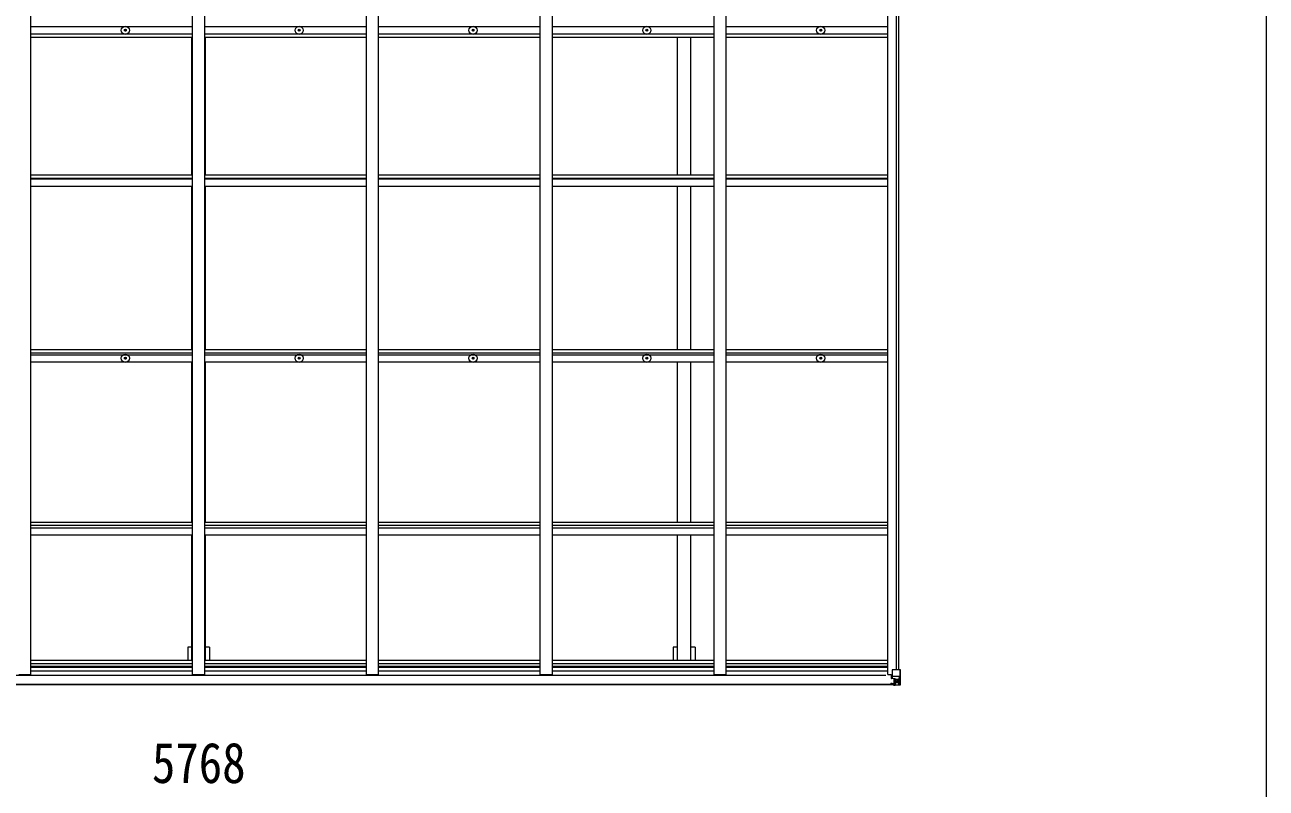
# Model space of a CAD drawing. Units: millimetres at full size, sheet at 1:35; details may follow other scales. Extents: x -9783 to 9892, y -6828 to 6752.
# Drawn here: x 4284 to 9397, y 187 to 3330 of the extents above; entities that cross this region are included whole.
import ezdxf
from ezdxf.enums import TextEntityAlignment as Align

# ---------------------------------------------------------------- set-up
doc = ezdxf.new("R2010")
doc.units = ezdxf.units.MM
doc.header["$LTSCALE"] = 35
for name, color, linetype, lineweight in [('0-1_本体', 4, 'Continuous', 9), ('0-2_部品', 7, 'Continuous', 9), ('0-A_寸法', 6, 'Continuous', 9), ('F-0_240', 7, 'Continuous', 9)]:
    doc.layers.add(name, color=color, linetype=linetype, lineweight=lineweight)
doc.styles.add('ＭＳ ゴシック', font='')
doc.styles.get('ＭＳ ゴシック').set_extended_font_data('MS Gothic')

msp = doc.modelspace()

# ---------------------------------------------------------------- linework, layer by layer
at = {"layer": '0-1_本体'}
for p, q in [((4309.19, 654.18), (4309.19, 5961.21)), ((5025.19, 654.18), (5025.19, 5961.21)), ((5741.19, 654.18), (5741.19, 5961.21)), ((6457.19, 654.18), (6457.19, 5961.21)), ((7173.19, 654.18), (7173.19, 5961.21)), ((7839.19, 654.18), (7839.19, 5961.21)), ((7874.37, 673.72), (7874.37, 5941.67)), ((7884.19, 673.72), (7884.19, 5941.67)), ((4309.19, 3322.7), (4975.19, 3322.7)), ((4309.19, 3292.7), (4975.19, 3292.7)), ((4309.19, 3279.7), (4975.19, 3279.7)), ((4972.69, 2712.17), (4972.69, 3279.7)), ((5025.19, 3322.7), (5691.19, 3322.7)), ((5025.19, 3292.7), (5691.19, 3292.7)), ((5025.19, 3279.7), (5691.19, 3279.7)), ((5027.69, 2712.17), (5027.69, 3279.7)), ((5741.19, 3322.7), (6407.19, 3322.7)), ((5741.19, 3292.7), (6407.19, 3292.7)), ((5741.19, 3279.7), (6407.19, 3279.7)), ((6457.19, 3322.7), (7123.19, 3322.7)), ((6457.19, 3292.7), (7123.19, 3292.7)), ((6457.19, 3279.7), (7123.19, 3279.7)), ((6972.69, 2712.17), (6972.69, 3279.7)), ((7027.69, 2712.17), (7027.69, 3279.7)), ((7173.19, 3322.7), (7839.19, 3322.7)), ((7173.19, 3292.7), (7839.19, 3292.7)), ((7173.19, 3279.7), (7839.19, 3279.7)), ((4309.19, 2712.17), (4975.19, 2712.17)), ((5025.19, 2712.17), (5691.19, 2712.17)), ((5741.19, 2712.17), (6407.19, 2712.17)), ((6457.19, 2712.17), (7123.19, 2712.17)), ((7173.19, 2712.17), (7839.19, 2712.17)), ((4309.19, 2699.16), (4975.19, 2699.16)), ((4309.19, 2695.29), (4975.19, 2695.29)), ((4309.19, 2665.41), (4975.19, 2665.41)), ((4972.69, 1992.88), (4972.69, 2665.41)), ((5025.19, 2699.16), (5691.19, 2699.16)), ((5025.19, 2695.29), (5691.19, 2695.29)), ((5025.19, 2665.41), (5691.19, 2665.41)), ((5027.69, 1992.88), (5027.69, 2665.41)), ((5741.19, 2699.16), (6407.19, 2699.16)), ((5741.19, 2695.29), (6407.19, 2695.29)), ((5741.19, 2665.41), (6407.19, 2665.41)), ((6457.19, 2699.16), (7123.19, 2699.16)), ((6457.19, 2695.29), (7123.19, 2695.29)), ((6457.19, 2665.41), (7123.19, 2665.41)), ((6972.69, 1992.88), (6972.69, 2665.41)), ((7027.69, 1992.88), (7027.69, 2665.41)), ((7173.19, 2699.16), (7839.19, 2699.16)), ((7173.19, 2695.29), (7839.19, 2695.29)), ((7173.19, 2665.41), (7839.19, 2665.41)), ((4309.19, 1992.88), (4975.19, 1992.88)), ((4309.19, 1979.96), (4975.19, 1979.96)), ((4309.19, 1971.64), (4975.19, 1971.64)), ((5025.19, 1992.88), (5691.19, 1992.88)), ((5025.19, 1979.96), (5691.19, 1979.96)), ((5025.19, 1971.64), (5691.19, 1971.64)), ((5741.19, 1992.88), (6407.19, 1992.88)), ((5741.19, 1979.96), (6407.19, 1979.96)), ((5741.19, 1971.64), (6407.19, 1971.64)), ((6457.19, 1992.88), (7123.19, 1992.88)), ((6457.19, 1979.96), (7123.19, 1979.96)), ((6457.19, 1971.64), (7123.19, 1971.64)), ((7173.19, 1992.88), (7839.19, 1992.88)), ((7173.19, 1979.96), (7839.17, 1979.96)), ((7173.19, 1971.64), (7839.19, 1971.64)), ((4309.19, 1942.36), (4975.19, 1942.36)), ((4972.69, 1282.1), (4972.69, 1942.36)), ((5025.19, 1942.36), (5691.19, 1942.36)), ((5027.69, 1282.1), (5027.69, 1942.36)), ((5741.19, 1942.36), (6407.19, 1942.36)), ((6457.19, 1942.36), (7123.19, 1942.36)), ((6972.69, 1282.1), (6972.69, 1942.36)), ((7027.69, 1282.1), (7027.69, 1942.36)), ((7173.19, 1942.36), (7839.19, 1942.36)), ((4309.19, 1282.1), (4975.19, 1282.1)), ((5025.19, 1282.1), (5691.19, 1282.1)), ((5741.19, 1282.1), (6407.19, 1282.1)), ((6457.19, 1282.1), (7123.19, 1282.1)), ((7173.19, 1282.1), (7839.19, 1282.1)), ((4309.19, 1269.27), (4975.19, 1269.27)), ((4309.19, 1259.11), (4975.19, 1259.11)), ((4309.19, 1230.15), (4975.19, 1230.15)), ((4972.69, 713.05), (4972.69, 1230.15)), ((5025.19, 1269.27), (5691.19, 1269.27)), ((5025.19, 1259.11), (5691.19, 1259.11)), ((5025.19, 1230.15), (5691.19, 1230.15)), ((5027.69, 713.05), (5027.69, 1230.15)), ((5741.19, 1269.27), (6407.19, 1269.27)), ((5741.19, 1259.11), (6407.19, 1259.11)), ((5741.19, 1230.15), (6407.19, 1230.15)), ((6457.19, 1269.27), (7123.19, 1269.27)), ((6457.19, 1259.11), (7123.19, 1259.11)), ((6457.19, 1230.15), (7123.19, 1230.15)), ((6972.69, 713.05), (6972.69, 1230.15)), ((7027.69, 713.05), (7027.69, 1230.15)), ((7173.19, 1269.27), (7839.19, 1269.27)), ((7173.19, 1259.11), (7839.19, 1259.11)), ((7173.19, 1230.15), (7839.19, 1230.15)), ((5045.39, 767.88), (5027.69, 767.88)), ((5045.39, 767.88), (5045.39, 713.05)), ((7045.39, 767.88), (7027.69, 767.88)), ((7045.39, 767.88), (7045.39, 713.05)), ((4309.19, 713.05), (4975.19, 713.05)), ((4309.19, 700.22), (4975.19, 700.22)), ((4309.19, 688.88), (4975.19, 688.88)), ((4309.19, 685.09), (4975.19, 685.09)), ((4309.19, 669.14), (4975.19, 669.14)), ((5025.19, 713.05), (5691.19, 713.05)), ((5025.19, 700.22), (5691.19, 700.22)), ((5025.19, 688.88), (5691.19, 688.88)), ((5025.19, 685.09), (5691.19, 685.09)), ((5025.19, 669.14), (5691.19, 669.14)), ((5741.19, 713.05), (6407.19, 713.05)), ((5741.19, 700.22), (6407.19, 700.22)), ((5741.19, 688.88), (6407.19, 688.88)), ((5741.19, 685.09), (6407.19, 685.09)), ((5741.19, 669.14), (6407.19, 669.14)), ((6457.19, 713.05), (7123.19, 713.05)), ((6457.19, 700.22), (7123.19, 700.22)), ((6457.19, 688.88), (7123.19, 688.88)), ((6457.19, 685.09), (7123.19, 685.09)), ((6457.19, 669.14), (7123.19, 669.14)), ((7173.19, 713.05), (7839.19, 713.05)), ((7173.19, 700.22), (7839.19, 700.22)), ((7173.19, 688.88), (7839.19, 688.88)), ((7173.19, 685.09), (7839.19, 685.09)), ((7173.19, 669.14), (7839.19, 669.14)), ((2137.69, 615.38), (7862.69, 615.38)), ((7830.19, 650.86), (2172.19, 650.86)), ((4259.19, 654.18), (4309.19, 654.18)), ((4975.19, 654.18), (5025.19, 654.18)), ((5691.19, 654.18), (5741.19, 654.18)), ((6407.19, 654.18), (6457.19, 654.18)), ((7123.19, 654.18), (7173.19, 654.18)), ((7839.19, 654.18), (7852.19, 654.18)), ((2137.69, 613.31), (7862.69, 613.31))]:
    msp.add_line(p, q, dxfattribs=at)
for points in [[(4975.19, 654.18), (4975.19, 5961.21), (5025.19, 5961.21)], [(5691.19, 654.18), (5691.19, 5961.21), (5741.19, 5961.21)], [(6407.19, 654.18), (6407.19, 5961.21), (6457.19, 5961.21)], [(7123.19, 654.18), (7123.19, 5961.21), (7173.19, 5961.21)], [(4972.69, 767.88), (4954.99, 767.88), (4954.99, 713.05)], [(6972.69, 767.88), (6954.99, 767.88), (6954.99, 713.05)]]:
    msp.add_lwpolyline(points, dxfattribs=at)
at = {"layer": '0-2_部品'}
for p, q in [((4695.95, 3308.2), (4697.05, 3308.22)), ((4695.95, 3307.2), (4697.05, 3307.18)), ((4697.05, 3308.22), (4697.57, 3308.32)), ((4697.05, 3307.18), (4697.57, 3307.08)), ((4697.67, 3308.83), (4697.57, 3308.32)), ((4697.67, 3306.56), (4697.57, 3307.08)), ((4697.69, 3309.94), (4697.67, 3308.83)), ((4697.69, 3305.45), (4697.67, 3306.56)), ((4698.69, 3309.94), (4698.71, 3308.83)), ((4698.69, 3305.45), (4698.71, 3306.56)), ((4698.71, 3308.83), (4698.81, 3308.32)), ((4698.71, 3306.56), (4698.81, 3307.08)), ((4699.33, 3308.22), (4698.81, 3308.32)), ((4699.33, 3307.18), (4698.81, 3307.08)), ((4700.44, 3308.2), (4699.33, 3308.22)), ((4700.44, 3307.2), (4699.33, 3307.18)), ((5411.95, 3308.2), (5413.05, 3308.22)), ((5411.95, 3307.2), (5413.05, 3307.18)), ((5413.05, 3308.22), (5413.57, 3308.32)), ((5413.05, 3307.18), (5413.57, 3307.08)), ((5413.67, 3308.83), (5413.57, 3308.32)), ((5413.67, 3306.56), (5413.57, 3307.08)), ((5413.69, 3309.94), (5413.67, 3308.83)), ((5413.69, 3305.45), (5413.67, 3306.56)), ((5414.69, 3309.94), (5414.71, 3308.83)), ((5414.69, 3305.45), (5414.71, 3306.56)), ((5414.71, 3308.83), (5414.81, 3308.32)), ((5414.71, 3306.56), (5414.81, 3307.08)), ((5415.33, 3308.22), (5414.81, 3308.32)), ((5415.33, 3307.18), (5414.81, 3307.08)), ((5416.44, 3308.2), (5415.33, 3308.22)), ((5416.44, 3307.2), (5415.33, 3307.18)), ((6127.95, 3308.2), (6129.05, 3308.22)), ((6127.95, 3307.2), (6129.05, 3307.18)), ((6129.05, 3308.22), (6129.57, 3308.32)), ((6129.05, 3307.18), (6129.57, 3307.08)), ((6129.67, 3308.83), (6129.57, 3308.32)), ((6129.67, 3306.56), (6129.57, 3307.08)), ((6129.69, 3309.94), (6129.67, 3308.83)), ((6129.69, 3305.45), (6129.67, 3306.56)), ((6130.69, 3309.94), (6130.71, 3308.83)), ((6130.69, 3305.45), (6130.71, 3306.56)), ((6130.71, 3308.83), (6130.81, 3308.32)), ((6130.71, 3306.56), (6130.81, 3307.08)), ((6131.33, 3308.22), (6130.81, 3308.32)), ((6131.33, 3307.18), (6130.81, 3307.08)), ((6132.44, 3308.2), (6131.33, 3308.22)), ((6132.44, 3307.2), (6131.33, 3307.18)), ((6843.95, 3308.2), (6845.05, 3308.22)), ((6843.95, 3307.2), (6845.05, 3307.18)), ((6845.05, 3308.22), (6845.57, 3308.32)), ((6845.05, 3307.18), (6845.57, 3307.08)), ((6845.67, 3308.83), (6845.57, 3308.32)), ((6845.67, 3306.56), (6845.57, 3307.08)), ((6845.69, 3309.94), (6845.67, 3308.83)), ((6845.69, 3305.45), (6845.67, 3306.56)), ((6846.69, 3309.94), (6846.71, 3308.83)), ((6846.69, 3305.45), (6846.71, 3306.56)), ((6846.71, 3308.83), (6846.81, 3308.32)), ((6846.71, 3306.56), (6846.81, 3307.08)), ((6847.33, 3308.22), (6846.81, 3308.32)), ((6847.33, 3307.18), (6846.81, 3307.08)), ((6848.44, 3308.2), (6847.33, 3308.22)), ((6848.44, 3307.2), (6847.33, 3307.18)), ((7559.95, 3308.2), (7561.05, 3308.22)), ((7559.95, 3307.2), (7561.05, 3307.18)), ((7561.05, 3308.22), (7561.57, 3308.32)), ((7561.05, 3307.18), (7561.57, 3307.08)), ((7561.67, 3308.83), (7561.57, 3308.32)), ((7561.67, 3306.56), (7561.57, 3307.08)), ((7561.69, 3309.94), (7561.67, 3308.83)), ((7561.69, 3305.45), (7561.67, 3306.56)), ((7562.69, 3309.94), (7562.71, 3308.83)), ((7562.69, 3305.45), (7562.71, 3306.56)), ((7562.71, 3308.83), (7562.81, 3308.32)), ((7562.71, 3306.56), (7562.81, 3307.08)), ((7563.33, 3308.22), (7562.81, 3308.32)), ((7563.33, 3307.18), (7562.81, 3307.08)), ((7564.44, 3308.2), (7563.33, 3308.22)), ((7564.44, 3307.2), (7563.33, 3307.18)), ((4695.95, 1957.5), (4697.05, 1957.52)), ((4695.95, 1956.5), (4697.05, 1956.48)), ((4697.05, 1957.52), (4697.57, 1957.62)), ((4697.05, 1956.48), (4697.57, 1956.38)), ((4697.67, 1958.14), (4697.57, 1957.62)), ((4697.67, 1955.86), (4697.57, 1956.38)), ((4697.69, 1959.25), (4697.67, 1958.14)), ((4697.69, 1954.76), (4697.67, 1955.86)), ((4698.69, 1959.25), (4698.71, 1958.14)), ((4698.69, 1954.76), (4698.71, 1955.86)), ((4698.71, 1958.14), (4698.81, 1957.62)), ((4698.71, 1955.86), (4698.81, 1956.38)), ((4699.33, 1957.52), (4698.81, 1957.62)), ((4699.33, 1956.48), (4698.81, 1956.38)), ((4700.44, 1957.5), (4699.33, 1957.52)), ((4700.44, 1956.5), (4699.33, 1956.48)), ((5411.95, 1957.5), (5413.05, 1957.52)), ((5411.95, 1956.5), (5413.05, 1956.48)), ((5413.05, 1957.52), (5413.57, 1957.62)), ((5413.05, 1956.48), (5413.57, 1956.38)), ((5413.67, 1958.14), (5413.57, 1957.62)), ((5413.67, 1955.86), (5413.57, 1956.38)), ((5413.69, 1959.25), (5413.67, 1958.14)), ((5413.69, 1954.76), (5413.67, 1955.86)), ((5414.69, 1959.25), (5414.71, 1958.14)), ((5414.69, 1954.76), (5414.71, 1955.86)), ((5414.71, 1958.14), (5414.81, 1957.62)), ((5414.71, 1955.86), (5414.81, 1956.38)), ((5415.33, 1957.52), (5414.81, 1957.62)), ((5415.33, 1956.48), (5414.81, 1956.38)), ((5416.44, 1957.5), (5415.33, 1957.52)), ((5416.44, 1956.5), (5415.33, 1956.48)), ((6127.95, 1957.5), (6129.05, 1957.52)), ((6127.95, 1956.5), (6129.05, 1956.48)), ((6129.05, 1957.52), (6129.57, 1957.62)), ((6129.05, 1956.48), (6129.57, 1956.38)), ((6129.67, 1958.14), (6129.57, 1957.62)), ((6129.67, 1955.86), (6129.57, 1956.38)), ((6129.69, 1959.25), (6129.67, 1958.14)), ((6129.69, 1954.76), (6129.67, 1955.86)), ((6130.69, 1959.25), (6130.71, 1958.14)), ((6130.69, 1954.76), (6130.71, 1955.86)), ((6130.71, 1958.14), (6130.81, 1957.62)), ((6130.71, 1955.86), (6130.81, 1956.38)), ((6131.33, 1957.52), (6130.81, 1957.62)), ((6131.33, 1956.48), (6130.81, 1956.38)), ((6132.44, 1957.5), (6131.33, 1957.52)), ((6132.44, 1956.5), (6131.33, 1956.48)), ((6843.95, 1957.5), (6845.05, 1957.52)), ((6843.95, 1956.5), (6845.05, 1956.48)), ((6845.05, 1957.52), (6845.57, 1957.62)), ((6845.05, 1956.48), (6845.57, 1956.38)), ((6845.67, 1958.14), (6845.57, 1957.62)), ((6845.67, 1955.86), (6845.57, 1956.38)), ((6845.69, 1959.25), (6845.67, 1958.14)), ((6845.69, 1954.76), (6845.67, 1955.86)), ((6846.69, 1959.25), (6846.71, 1958.14)), ((6846.69, 1954.76), (6846.71, 1955.86)), ((6846.71, 1958.14), (6846.81, 1957.62)), ((6846.71, 1955.86), (6846.81, 1956.38)), ((6847.33, 1957.52), (6846.81, 1957.62)), ((6847.33, 1956.48), (6846.81, 1956.38)), ((6848.44, 1957.5), (6847.33, 1957.52)), ((6848.44, 1956.5), (6847.33, 1956.48)), ((7559.95, 1957.5), (7561.05, 1957.52)), ((7559.95, 1956.5), (7561.05, 1956.48)), ((7561.05, 1957.52), (7561.57, 1957.62)), ((7561.05, 1956.48), (7561.57, 1956.38)), ((7561.67, 1958.14), (7561.57, 1957.62)), ((7561.67, 1955.86), (7561.57, 1956.38)), ((7561.69, 1959.25), (7561.67, 1958.14)), ((7561.69, 1954.76), (7561.67, 1955.86)), ((7562.69, 1959.25), (7562.71, 1958.14)), ((7562.69, 1954.76), (7562.71, 1955.86)), ((7562.71, 1958.14), (7562.81, 1957.62)), ((7562.71, 1955.86), (7562.81, 1956.38)), ((7563.33, 1957.52), (7562.81, 1957.62)), ((7563.33, 1956.48), (7562.81, 1956.38)), ((7564.44, 1957.5), (7563.33, 1957.52)), ((7564.44, 1956.5), (7563.33, 1956.48)), ((7856.69, 672.72), (7856.69, 639.62)), ((7887.85, 673.72), (7857.69, 673.72)), ((7887.85, 673.72), (7887.85, 613.14)), ((7850.69, 617.7), (7850.69, 617.59)), ((7850.69, 616.02), (7850.69, 617.59)), ((7850.69, 616.02), (7850.69, 615.38)), ((7851.69, 616.02), (7850.69, 616.02)), ((7851.69, 615.38), (7851.69, 616.02)), ((7856.69, 616.02), (7851.69, 616.02)), ((7852.19, 654.18), (7852.19, 638.85)), ((7852.19, 650.72), (7856.69, 650.72)), ((7853.19, 640.58), (7852.19, 640.57)), ((7852.19, 638.85), (7853.19, 638.84)), ((7857.24, 638.81), (7853.19, 638.84)), ((7880.69, 647.05), (7856.69, 647.05)), ((7856.69, 617.63), (7866.69, 617.72)), ((7856.69, 617.63), (7856.69, 616.02)), ((7857.52, 639.36), (7867.86, 637.71)), ((7857.52, 638.73), (7857.52, 639.36)), ((7867.86, 637.08), (7857.52, 638.73)), ((7858.69, 615.79), (7866.69, 615.79)), ((7858.69, 615.76), (7866.69, 615.76)), ((7863.19, 637.82), (7863.19, 617.85)), ((7863.19, 629.92), (7867.19, 629.92)), ((7863.19, 621.72), (7867.19, 621.72)), ((7867.08, 618.09), (7863.19, 618.09)), ((7866.7, 617.72), (7866.69, 617.72)), ((7866.69, 615.76), (7866.69, 617.72)), ((7866.69, 616.79), (7867.19, 616.79)), ((7866.7, 617.88), (7866.7, 617.72)), ((7867.19, 633.52), (7868.69, 633.52)), ((7867.19, 619.96), (7868.69, 619.96)), ((7867.19, 616.43), (7868.69, 616.43)), ((7867.86, 637.71), (7867.86, 637.08)), ((7868.69, 636.82), (7868.69, 610.72)), ((7880.69, 633.52), (7868.69, 633.52)), ((7869.69, 619.96), (7868.69, 619.96)), ((7880.69, 619.96), (7868.69, 619.96)), ((7875.21, 627.16), (7875.21, 628.12)), ((7887.3, 646.84), (7880.69, 647.05)), ((7880.69, 633.52), (7880.69, 633.52)), ((7880.69, 633.52), (7883.02, 633.49)), ((7883.02, 620.02), (7880.69, 619.96)), ((7883.02, 633.49), (7883.02, 620.02)), ((7887.3, 646.84), (7883.16, 634.75)), ((7883.88, 616.51), (7886.61, 612.84)), ((7856.89, 612.52), (7853.77, 613.32)), ((7856.89, 612.52), (7857.19, 612.52)), ((7857.19, 612.52), (7857.19, 613.32)), ((7862.19, 612.13), (7862.19, 613.32)), ((7862.19, 612.13), (7867.19, 612.22)), ((7862.19, 611.72), (7862.19, 612.13)), ((7862.19, 611.72), (7862.19, 611.21)), ((7868.69, 611.6), (7862.19, 611.21)), ((7862.19, 611.21), (7862.19, 610.32)), ((7862.19, 610.32), (7868.69, 610.72)), ((7868.69, 610.83), (7880.69, 611.62)), ((7880.78, 611.62), (7888.71, 612.1)), ((7887.85, 613.07), (7887.85, 613.14)), ((7889.75, 612.05), (7889.75, 612.01)), ((7889.75, 612.01), (7889.75, 612.01)), ((7890.69, 613.01), (7890.69, 613.05))]:
    msp.add_line(p, q, dxfattribs=at)
for points in [[(7890.69, 613.05), (7890.69, 673.72), (7887.85, 673.72)], [(7856.69, 617.63), (7856.69, 617.64), (7850.69, 617.59)], [(7851.69, 617.75), (7866.69, 617.88), (7866.7, 617.88)], [(7853.19, 638.84), (7853.19, 640.58), (7856.69, 640.59)], [(7866.69, 616.79), (7858.69, 616.79), (7858.69, 615.38)], [(7862.19, 611.72), (7867.19, 611.72), (7867.19, 637.18)], [(7874.25, 625.24), (7873.29, 625.24), (7873.29, 626.2), (7874.25, 626.2)], [(7875.21, 628.12), (7876.17, 628.12), (7876.17, 627.16)], [(7876.17, 624.28), (7876.17, 623.32), (7875.21, 623.32), (7875.21, 624.28)], [(7877.13, 626.2), (7878.09, 626.2), (7878.09, 625.24), (7877.13, 625.24)], [(7889.75, 612.01), (7880.69, 611.45), (7868.69, 610.72)]]:
    msp.add_lwpolyline(points, dxfattribs=at)
for centre, radius in [((4698.19, 3307.7), 17), ((5414.19, 3307.7), 17), ((6130.19, 3307.7), 17), ((6846.19, 3307.7), 17), ((7562.19, 3307.7), 17), ((4698.19, 3307.7), 4), ((5414.19, 3307.7), 4), ((6130.19, 3307.7), 4), ((6846.19, 3307.7), 4), ((7562.19, 3307.7), 4), ((4698.19, 1957), 17), ((4698.19, 1957), 4), ((5414.19, 1957), 17), ((5414.19, 1957), 4), ((6130.19, 1957), 17), ((6130.19, 1957), 4), ((6846.19, 1957), 17), ((6846.19, 1957), 4), ((7562.19, 1957), 17), ((7562.19, 1957), 4), ((7875.69, 625.72), 5.3)]:
    msp.add_circle(centre, radius, dxfattribs=at)
for centre, radius, start, end in [((4698.19, 3307.7), 2.3, 167.44414, 192.55586), ((4698.19, 3307.7), 2.3, 77.44414, 102.55586), ((4698.19, 3307.7), 2.3, 257.44414, 282.55586), ((4698.19, 3307.7), 2.3, 347.44414, 12.55586), ((5414.19, 3307.7), 2.3, 167.44414, 192.55586), ((5414.19, 3307.7), 2.3, 77.44414, 102.55586), ((5414.19, 3307.7), 2.3, 257.44414, 282.55586), ((5414.19, 3307.7), 2.3, 347.44414, 12.55586), ((6130.19, 3307.7), 2.3, 167.44414, 192.55586), ((6130.19, 3307.7), 2.3, 77.44414, 102.55586), ((6130.19, 3307.7), 2.3, 257.44414, 282.55586), ((6130.19, 3307.7), 2.3, 347.44414, 12.55586), ((6846.19, 3307.7), 2.3, 167.44414, 192.55586), ((6846.19, 3307.7), 2.3, 77.44414, 102.55586), ((6846.19, 3307.7), 2.3, 257.44414, 282.55586), ((6846.19, 3307.7), 2.3, 347.44414, 12.55586), ((7562.19, 3307.7), 2.3, 167.44414, 192.55586), ((7562.19, 3307.7), 2.3, 77.44414, 102.55586), ((7562.19, 3307.7), 2.3, 257.44414, 282.55586), ((7562.19, 3307.7), 2.3, 347.44414, 12.55586), ((4698.19, 1957), 2.3, 167.44414, 192.55586), ((4698.19, 1957), 2.3, 77.44414, 102.55586), ((4698.19, 1957), 2.3, 257.44414, 282.55586), ((4698.19, 1957), 2.3, 347.44414, 12.55586), ((5414.19, 1957), 2.3, 167.44414, 192.55586), ((5414.19, 1957), 2.3, 77.44414, 102.55586), ((5414.19, 1957), 2.3, 257.44414, 282.55586), ((5414.19, 1957), 2.3, 347.44414, 12.55586), ((6130.19, 1957), 2.3, 167.44414, 192.55586), ((6130.19, 1957), 2.3, 77.44414, 102.55586), ((6130.19, 1957), 2.3, 257.44414, 282.55586), ((6130.19, 1957), 2.3, 347.44414, 12.55586), ((6846.19, 1957), 2.3, 167.44414, 192.55586), ((6846.19, 1957), 2.3, 77.44414, 102.55586), ((6846.19, 1957), 2.3, 257.44414, 282.55586), ((6846.19, 1957), 2.3, 347.44414, 12.55586), ((7562.19, 1957), 2.3, 167.44414, 192.55586), ((7562.19, 1957), 2.3, 77.44414, 102.55586), ((7562.19, 1957), 2.3, 257.44414, 282.55586), ((7562.19, 1957), 2.3, 347.44414, 12.55586), ((7857.69, 672.72), 1, 90, 180), ((7851.55, 610.06), 7.69, 88.96999, 96.43426), ((7857.63, 640.29), 0.937, 182.32209, 263.26766), ((7857.63, 639.66), 0.937, 182.32209, 263.26766), ((7866.69, 618.22), 0.5, 270.52895, 0.04464), ((7866.69, 615.29), 0.5, 0.00109, 90.00109), ((7866.69, 615.26), 0.5, 359.99802, 89.99691), ((7866.68, 618.39), 0.513, 271.88028, 1.04707), ((7867.75, 636.78), 0.937, 2.32209, 83.26766), ((7867.75, 636.14), 0.937, 2.32209, 83.26766), ((7874.25, 627.16), 0.96, 270, 0), ((7874.25, 624.28), 0.96, 0, 90), ((7877.13, 627.16), 0.96, 180, 270), ((7877.13, 624.28), 0.96, 90, 180), ((7886.56, 613.01), 1.28, 311.17831, 2.45895), ((7888.54, 599.4), 12.7, 89.24466, 95.10311), ((7889.69, 613.05), 0.999, 273.4424, 359.95083), ((7889.69, 613.01), 0.999, 273.4424, 359.95083), ((7889.69, 613.01), 1, 273.50017, 0.00079)]:
    msp.add_arc(centre, radius, start, end, dxfattribs=at)
for centre, major_axis, ratio, start_param, end_param in [((7962.44, 619.96), (-81.75, 0), 0.061163, 0, 0.0007725), ((7885.89, 620.1), (-0.03, -5), 0.573921, 4.7320603, 5.5159136), ((7884.43, 633.47), (0, -3), 0.468246, 4.2703918, 4.7058971), ((7886.58, 644.49), (-0.85, -2.32), 0.403757, 2.3087461, 3.2744049), ((7887.56, 615.03), (0.02, -3), 0.466854, 5.5234897, 6.1575023), ((7887.75, 611.93), (-2, -0.12), 0.060933, 3.1378449, 4.2119296), ((7688.75, 599.7), (-201, -12.36), 0.060933, 3.1373463, 3.1378449)]:
    msp.add_ellipse(centre, major_axis=major_axis, ratio=ratio, start_param=start_param, end_param=end_param, dxfattribs=at)
at = {"layer": 'F-0_240', "color": 5}
msp.add_line((9396.97, 6751.9), (9396.97, -6828.1), dxfattribs=at)

# ---------------------------------------------------------------- texts
at = {"layer": '0-A_寸法', "color": 7, "style": 'ＭＳ ゴシック', "width": 0.85}
msp.add_text('5768', height=166.8, dxfattribs=at).set_placement((4807.69, 157.64), align=Align.BOTTOM_LEFT)

doc.saveas('drawing.dxf')
